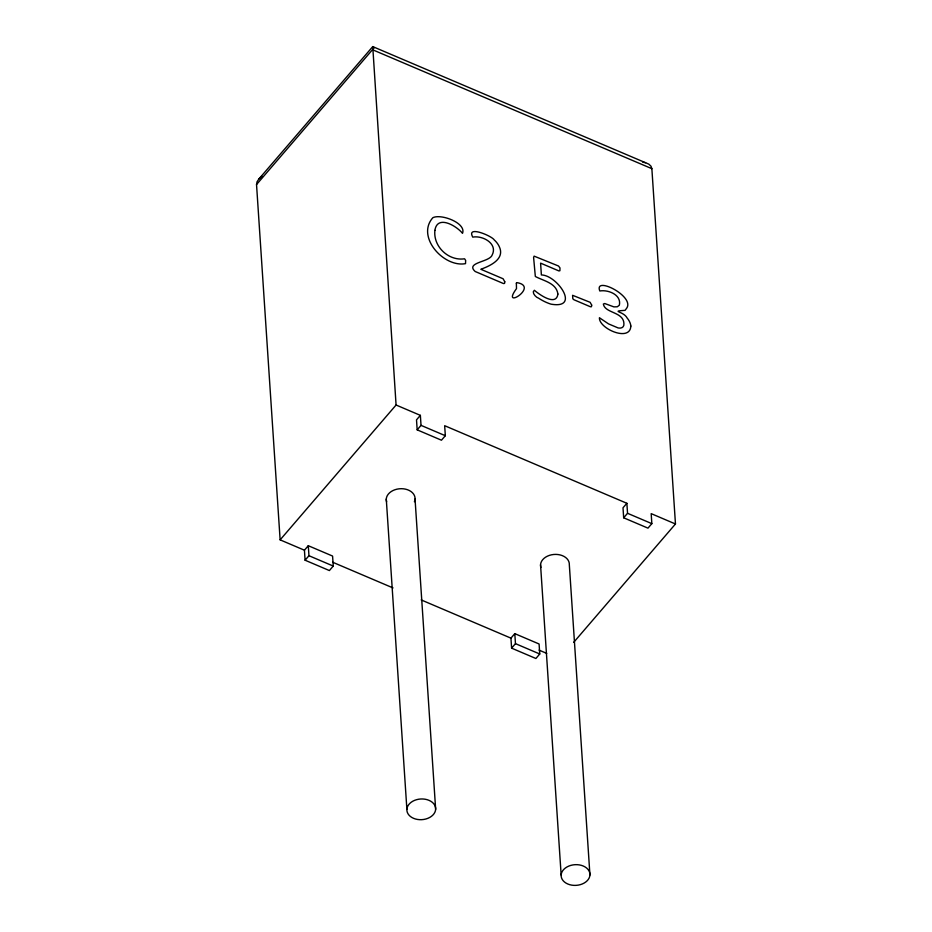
<?xml version="1.0" encoding="UTF-8"?>
<svg xmlns="http://www.w3.org/2000/svg" width="932" height="932" viewBox="0 0 932 932"><rect width="100%" height="100%" fill="white"/><g stroke="black" fill="none" stroke-linecap="round" stroke-linejoin="round"><path stroke-width="1.4" d="M304.426 550.206L308.294 545.709L332.584 556.055L333.248 566.062L329.392 570.559L305.09 560.214L304.426 550.206L280.136 539.861L256.533 184.559L257.034 181.833L258.863 179.037L372.742 46.6L645.573 162.727L648.87 164.183L651.014 166.222L651.864 168.68L675.467 523.982L573.658 642.381M372.742 46.6L396.077 405.012L280.136 539.861M256.533 184.559L372.474 49.711L651.864 168.68M396.077 405.012L420.367 415.357L416.511 419.843L417.175 429.85L441.465 440.207L445.333 435.71L444.669 425.703L626.875 503.292L627.539 513.299L623.671 517.796L647.973 528.141L651.841 523.644L651.177 513.637L675.467 523.982M305.09 560.214L308.958 555.717L308.294 545.709M417.175 429.85L421.031 425.365L420.367 415.357M510.934 638.14L514.802 633.644L539.092 643.989L539.756 653.996L535.888 658.493L511.598 648.148L510.934 638.14L421.171 599.917M626.875 503.292L623.007 507.789L623.671 517.796M511.598 648.148L515.466 643.651L514.802 633.644M258.863 179.037L261.88 176.358M642.765 162.191L645.573 162.727M421.031 425.365L445.333 435.71M627.539 513.299L651.841 523.644M332.747 562.264L393.036 587.929M539.069 650.117L546.735 653.39M308.958 555.717L333.248 566.062M515.466 643.651L539.756 653.996M373.301 46.775L374.105 48.126M589.933 875.008A14.411 10.345 -3.8 0 0 568.893 866.049A14.411 10.345 -3.8 0 0 567.809 884.014A14.411 10.345 -3.8 0 0 589.933 875.008L569.324 564.745A14.411 10.345 -3.8 0 0 553.678 554.482A14.411 10.345 -3.8 0 0 540.875 567.46M540.548 564.78L561.157 875.043M415.043 499.051L435.652 809.314A14.411 10.345 -3.8 0 1 413.54 818.319A14.411 10.345 -3.8 0 1 414.612 800.355A14.411 10.345 -3.8 0 1 435.652 809.314M386.279 499.086L406.888 809.349M386.605 501.765A14.411 10.345 -3.8 0 1 401.284 488.694A14.411 10.345 -3.8 0 1 414.402 501.742M434.895 230.379C433.065 246.561 448.618 261.228 464.602 258.793L465.662 260.447L465.511 263.639C443.842 267.752 415.8 236.763 432.867 217.692C441.197 213.51 466.548 223.121 462.528 233.338C456.482 225.859 437.283 214.453 434.895 230.379M504.783 281.767L504.538 283.41L503.443 283.538L475.169 271.492C465.045 262.346 489.638 262.23 492.143 255.042C498.061 243.695 482.648 235.19 472.769 237.136C465.93 224.973 491.805 235.901 494.17 239.85A13.875 7.887 40.7 0 1 499.307 246.724C505.167 259.038 490.127 265.911 480.83 269.278L503.094 278.761L504.783 281.767M557.895 294.058C556.276 306.546 539.663 294.803 534.362 290.271C531.112 292.135 535.9 297.529 538.533 298.147A35.381 20.12 40.7 0 0 550.963 304.147C581.16 309.447 556.998 274.975 541.375 274.963L540.595 263.139L558.885 270.921L559.899 270.723L559.992 267.938L558.501 266.004L534.118 256.137L533.605 257.465L535.329 276.466C543.496 280.928 556.427 282.909 557.895 294.058M630.836 326.072C630.195 342.37 598.833 328.658 599.404 317.742L608.503 323.87L618.219 327.971A10.077 5.732 40.7 0 0 623.916 323.625C623.543 311.591 604.88 313.397 603.365 304.03L604.752 303.529L613.873 306.873L617.287 306.779L619.337 305.23C621.726 294.861 608.351 289.502 599.812 290.982C593.637 275.464 634.867 296.201 626.735 308.119L625.069 310.368C610.017 311.3 623.601 311.253 627.026 317.859A13.7 7.794 40.7 0 1 630.836 326.072M516.351 283.142L516.503 288.617C500.088 310.88 539.838 286.462 516.992 282.652L516.351 283.142M591.68 305.113L591.436 306.721L590.445 306.779L573.914 299.743L572.819 298.776L572.586 295.304L590.142 302.317L591.68 305.113"/></g></svg>
